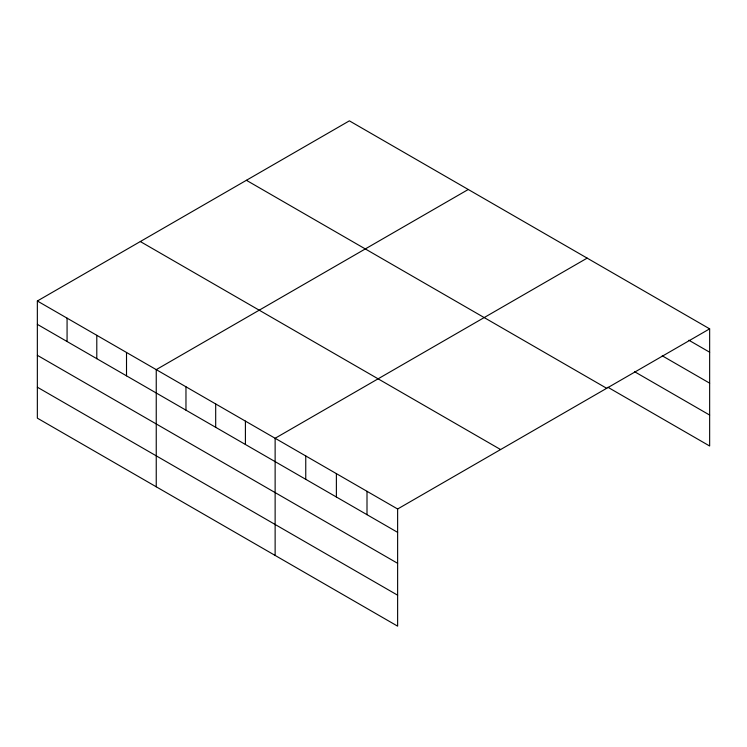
<?xml version="1.0" encoding="UTF-8"?>
<svg xmlns="http://www.w3.org/2000/svg" width="747" height="747" viewBox="0 0 747 747"><rect width="100%" height="100%" fill="white"/><g stroke="black" fill="none" stroke-linecap="round" stroke-linejoin="round"><path stroke-width="1.12" d="M397.628 563.313L397.628 508.996L37.35 300.994L37.35 418.152L397.628 626.154L397.628 563.313L37.35 355.311M607.899 387.263L709.65 446.006L709.65 328.848L349.372 120.846L37.35 300.994M468.266 189.486L156.244 369.634L156.244 486.792M587.151 258.126L275.129 438.274L275.129 555.432M397.628 508.996L709.65 328.848M688.902 340.24L709.65 352.22M662.234 355.796L709.65 383.164M634.577 371.707L709.65 415.061M246.407 180.298L606.685 388.3M140.315 241.542L500.593 449.545M37.35 324.357L397.628 532.359M37.35 387.198L397.628 595.2M367.001 491.321L367.001 514.683M336.383 473.635L336.383 496.998M305.756 455.959L305.756 479.322M245.408 421.112L245.408 444.484M215.687 403.959L215.687 427.321M185.966 386.797L185.966 410.159M126.514 352.472L126.514 375.844M96.793 335.31L96.793 358.681M67.071 318.157L67.071 341.519"/></g></svg>
